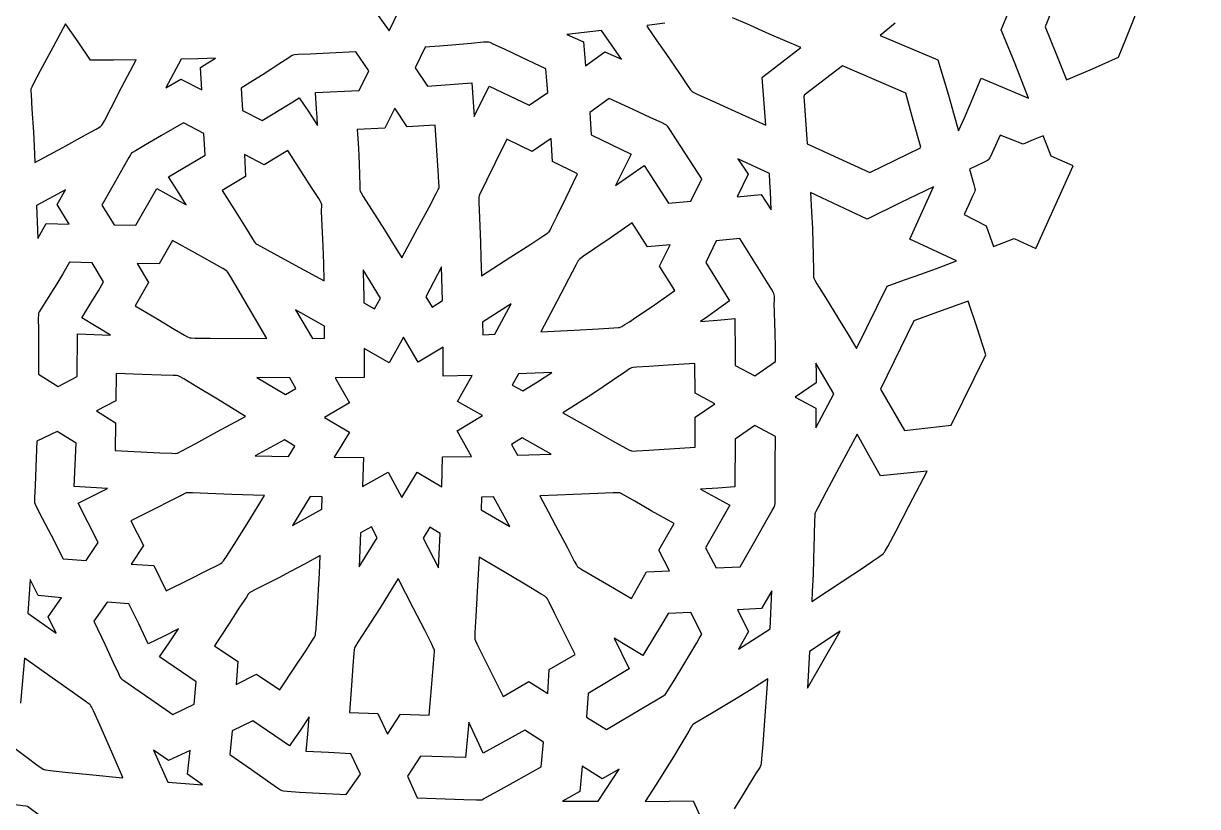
# Model space of a CAD drawing. Extents: x 2600 to 3740, y -1616 to -476.
# Drawn here: x 3520.3 to 3641.2, y -1311 to -1230.4 of the extents above; entities that cross this region are included whole.
import ezdxf

# ---------------------------------------------------------------- set-up
doc = ezdxf.new("R2010")
doc.units = 0
doc.layers.add('LAYER_1', color=18, linetype='CONTINUOUS')
doc.layers.add('LAYER_2', color=174, linetype='CONTINUOUS')

msp = doc.modelspace()

# ---------------------------------------------------------------- linework, layer by layer
at = {"layer": 'LAYER_1'}
for points in [[(3628.398591354477, -1223.438861207783), (3627.699156376309, -1225.266771658689), (3626.984840065988, -1227.088984643291), (3626.25625377003, -1228.905548141584), (3625.514008834945, -1230.716510133564), (3626.616040283275, -1233.45808908222), (3627.708466842758, -1236.203509645283), (3630.385749114901, -1235.038270480171), (3633.059083297836, -1233.864001588643), (3633.826442339436, -1231.991902426011), (3634.579767399624, -1230.11404685088), (3635.318340618879, -1228.2303512313), (3636.04144413768, -1226.340731935322), (3633.20028813182, -1222.40684826833), (3630.80023187223, -1222.926540381756)], [(3554.712800338852, -1229.306628541768), (3556.583802536117, -1229.182818727314), (3557.960419967758, -1231.153018312275), (3559.005982711898, -1229.012027101338), (3560.857545211898, -1228.861575441182), (3557.623841598617, -1227.34923108083), (3556.174718008188, -1228.337364035306)], [(3527.240113571273, -1234.174990968525), (3525.951191038956, -1232.287588546093), (3524.655976608383, -1230.404498414814), (3523.154629929959, -1233.218850358284), (3522.047857647427, -1235.273936228497), (3521.354413033851, -1236.576535094945), (3521.168549000751, -1236.947770360974), (3521.116857122245, -1237.063742682551), (3521.093049362289, -1237.133426027119), (3521.086749812276, -1237.206542009679), (3521.086979518648, -1237.333085675318), (3521.105023373628, -1237.746408746922), (3521.197425564096, -1239.213666689091), (3521.338202702977, -1241.534442911114), (3521.416715243474, -1243.014663832535), (3521.495301559555, -1244.707980470479), (3524.376063731091, -1243.153178533946), (3526.480339883851, -1242.008117309993), (3527.239305155609, -1241.587795119298), (3527.801760265576, -1241.268174891625), (3528.16690899472, -1241.048678888599), (3528.275244648035, -1240.976296928087), (3528.333955124008, -1240.928729371846), (3528.378593628961, -1240.869298416293), (3528.446063748354, -1240.760338391262), (3528.650513105385, -1240.394565660935), (3529.344548216845, -1239.076751176398), (3530.432288857082, -1236.987038368931), (3531.929963424789, -1234.137179689229), (3529.585070347445, -1234.160035469472)], [(3576.275697067367, -1231.50726635915), (3577.983430221664, -1232.286776857197), (3578.199616745102, -1234.758395509541), (3580.192536666977, -1233.295108156025), (3581.900269821273, -1234.074618654072), (3579.842011764633, -1231.121310548604)], [(3561.692414596664, -1232.820285157979), (3560.647126510727, -1234.95389111501), (3561.929017379867, -1236.836688356221), (3566.498109176742, -1236.508517579854), (3566.728577926742, -1239.965854005635), (3568.261140182602, -1236.837619142354), (3572.383942916977, -1238.812472657979), (3574.303864791977, -1237.491290407002), (3574.219843489891, -1236.277216852673), (3574.120454147445, -1235.064303712666), (3571.646570633207, -1233.898500773249), (3569.839573360561, -1233.038728024604), (3568.69462292667, -1232.500329240596), (3568.36890296087, -1232.356440014663), (3568.206879928695, -1232.298648195088), (3568.034674545302, -1232.297924569996), (3567.678989774557, -1232.322002968002), (3566.417224969651, -1232.432635070229), (3564.42167131126, -1232.606682975608), (3563.148750473658, -1232.710031127555)], [(3536.560700729477, -1234.061419801533), (3534.990113571273, -1237.027758912861), (3536.538606002914, -1236.108889894307), (3538.694611862289, -1237.226687745869), (3538.546784713852, -1234.910983400166), (3539.318588154438, -1234.443825933913), (3540.085969284164, -1233.969439821064), (3538.323477000698, -1234.020655677333)], [(3542.743287399398, -1237.029620485127), (3542.878907516586, -1239.336581544697), (3544.908509567367, -1240.388476686299), (3546.816301873341, -1239.225483883981), (3547.765618418066, -1238.636633931199), (3548.70810063182, -1238.037005739033), (3549.665274255518, -1239.462417158952), (3550.613831832992, -1240.893573121846), (3550.56465141088, -1240.045787419218), (3550.506557637712, -1239.198531303926), (3550.377351120102, -1237.504901246846), (3554.900208786117, -1237.271121339619), (3555.886781051742, -1235.257388429463), (3554.536683395492, -1233.291430787861), (3551.828051388883, -1233.438304840593), (3549.84539027907, -1233.531496493601), (3548.591844355398, -1233.591912678994), (3548.239472178785, -1233.616363387618), (3548.070557907211, -1233.640460328877), (3547.924418276081, -1233.719625371529), (3547.634640461594, -1233.905884753451), (3546.614435687922, -1234.582343557638), (3545.879141431423, -1235.063871491171), (3544.990474396941, -1235.635150786507), (3543.946000935818, -1236.291845699282)], [(3600.713624313461, -1237.777270631611), (3600.716370895492, -1237.826419191182), (3600.677583053695, -1237.857058839619), (3601.010896041977, -1242.797656373799), (3607.467133834945, -1245.744616823018), (3610.070894946404, -1244.475403994172), (3612.670655563461, -1243.198016481221), (3612.65634281932, -1243.142398195088), (3612.707673385727, -1243.116015748799), (3611.938836687251, -1240.338880860722), (3611.161256149398, -1237.564181642354), (3604.65048344432, -1234.737887697041)], [(3578.628785446273, -1239.538989381611), (3578.760865524398, -1241.867068605244), (3582.883668258773, -1243.841922120869), (3581.294892624008, -1247.084933595479), (3584.228547409164, -1245.024554567158), (3586.733369186508, -1248.909930543721), (3589.047425582992, -1248.685946779072), (3590.168641403305, -1246.397311525166), (3587.566158919856, -1242.370853431578), (3586.859508518352, -1241.302651458715), (3586.652319137344, -1241.007748548392), (3586.54159672557, -1240.873431520283), (3586.393667203214, -1240.785784901387), (3586.074564807504, -1240.627876744813), (3584.927320139884, -1240.094334763616), (3583.108820210419, -1239.258923466661), (3580.62802250682, -1238.107760743916), (3579.632951889424, -1238.829726526808)], [(3559.844849899398, -1241.024432496846), (3558.555573776352, -1239.097720460713), (3557.546693161117, -1241.15701611501), (3554.684754684555, -1241.309329347432), (3554.773535629297, -1242.725566396464), (3554.838209337425, -1243.964691001039), (3554.91426949828, -1245.909603607622), (3554.951004076003, -1247.140068628788), (3554.966520805216, -1247.486133751591), (3554.986481979477, -1247.652087526143), (3555.018475996726, -1247.723639630089), (3555.083889990295, -1247.841870950524), (3555.313408262356, -1248.219171224866), (3556.156218437939, -1249.542722195459), (3557.489798201673, -1251.635540181979), (3558.332778458925, -1252.974424226231), (3559.289033249008, -1254.510424928486), (3560.897392290714, -1251.49386890061), (3562.082395081675, -1249.290976413882), (3562.825322058841, -1247.894791521859), (3563.025157253799, -1247.497040690598), (3563.081144051767, -1247.372870275333), (3563.107453659164, -1247.298358278096), (3563.115695293877, -1247.128333421615), (3563.105220482446, -1246.77595893882), (3563.033158925051, -1245.525092986722), (3562.719849899398, -1240.845416383564)], [(3528.401978805648, -1249.114627198994), (3529.647950485336, -1251.123050050557), (3531.905457809555, -1251.160830812275), (3534.056001022445, -1247.390597657979), (3537.080628707992, -1249.063083009541), (3536.173581810147, -1247.618041410402), (3535.257966354477, -1246.178424196064), (3539.03329594432, -1243.932650880635), (3538.908997848617, -1241.724948243916), (3536.789826706039, -1240.601092653096), (3534.538340833292, -1241.92597279274), (3532.8849353394, -1242.885412919085), (3531.841232608906, -1243.494814799643), (3531.551651775103, -1243.673064450099), (3531.418855026352, -1243.769580201924), (3531.32758464629, -1243.903177600831), (3531.1585980898, -1244.192246438579), (3530.579572144662, -1245.23130325333), (3529.665968585193, -1246.875760291645)], [(3572.699708297836, -1243.568881349385), (3570.104646041977, -1242.296161012471), (3568.893250700465, -1244.751686162307), (3568.000593195053, -1246.545209458168), (3567.441029007634, -1247.681669163505), (3567.290642996264, -1248.005043377055), (3567.228913620102, -1248.166003541768), (3567.220961349436, -1248.245139758664), (3567.21794020053, -1248.38216842098), (3567.225158265494, -1248.829813812058), (3567.281904828975, -1250.418831971279), (3567.374625270441, -1252.931629702365), (3567.426810682887, -1254.533999558275), (3567.478791549789, -1256.366778688252), (3570.40940239641, -1254.486789860238), (3572.554846734219, -1253.11265752904), (3573.904611197097, -1252.23359343736), (3574.277828048526, -1251.976340650933), (3574.388445179529, -1251.892694089753), (3574.44818241893, -1251.8388093279), (3574.53991805315, -1251.689361341341), (3574.706587827594, -1251.366887056151), (3575.271580297008, -1250.207421344572), (3576.156860826895, -1248.369535702538), (3577.376130416977, -1245.862353639424), (3574.781068161117, -1244.589648561299), (3574.645905807602, -1242.230944948018)], [(3623.24911625682, -1242.811496095479), (3620.870637252914, -1241.875476198018), (3620.052194492832, -1243.715995596431), (3619.832085024963, -1244.206922317718), (3619.766120082182, -1244.342898600475), (3619.728333786117, -1244.40506299001), (3619.573149634291, -1244.495060226164), (3619.187291227706, -1244.688249948769), (3617.739716842758, -1245.405658082783), (3618.163138436098, -1246.956146734577), (3618.274534153834, -1247.370733734863), (3618.302222346209, -1247.488097158341), (3618.310120895492, -1247.545596437275), (3618.288527637525, -1247.61505276556), (3618.230165256208, -1247.754452584276), (3618.007417270008, -1248.244191152551), (3617.650445229851, -1249.017029061186), (3617.167817428695, -1250.075183229268), (3619.453828170883, -1251.215945558369), (3620.216981247055, -1253.350665407002), (3622.31781132518, -1252.523211793721), (3624.56845219432, -1253.550525026143), (3628.406922653305, -1245.050479249775), (3626.137269332992, -1244.065234498799), (3625.739226247292, -1243.002794214157), (3625.331422165023, -1241.944033937275), (3624.292249031891, -1242.382549692448)], [(3545.119996383773, -1244.958514528096), (3543.074128463852, -1243.873843507588), (3543.190156295883, -1246.129168824971), (3540.788117721664, -1247.5770905779), (3542.214002976435, -1249.841745629341), (3543.242656635738, -1251.507918476669), (3543.892513433219, -1252.561853491556), (3544.081153863041, -1252.854933177982), (3544.182008102523, -1252.989795045674), (3544.244435741497, -1253.037268779247), (3544.358431915287, -1253.109918474227), (3544.740407736004, -1253.331727909303), (3546.11523835078, -1254.08826208622), (3548.294945845822, -1255.275112150823), (3551.267976120102, -1256.90799267751), (3551.232275349386, -1255.118009998474), (3551.173009176197, -1253.328538527215), (3551.023988082992, -1249.750521974385), (3551.025404329421, -1249.526049842103), (3551.033922219552, -1249.30032802437), (3551.02808888613, -1249.077111781498), (3551.013086489569, -1248.967616769483), (3550.986451461898, -1248.860156373799), (3550.910184735939, -1248.710043430136), (3550.730011363331, -1248.41176793278), (3550.062870277482, -1247.368832703605), (3547.535889938461, -1243.484149293721)], [(3594.949555709945, -1245.916003541768), (3593.807496383773, -1248.254702882588), (3596.280762985336, -1247.986407594502), (3597.304047897445, -1249.592929200947), (3597.226873622887, -1247.707260433359), (3597.180213634292, -1246.764813574319), (3597.12445195018, -1245.822894410908), (3593.890748336898, -1244.310550050557)], [(3521.670747116195, -1249.1278718279), (3521.789826706039, -1252.521411256611), (3522.655762985336, -1251.003253297627), (3525.037873581039, -1251.071872072041), (3523.777131393539, -1249.037295656025), (3524.643037155258, -1247.519137697041)], [(3607.190644577133, -1250.530658082783), (3601.368409469711, -1247.807711915791), (3601.476184772945, -1249.772796936538), (3601.55011717439, -1251.492062822143), (3601.59750546984, -1252.964853058896), (3601.625648455089, -1254.190511133088), (3601.653393678157, -1255.897804738949), (3601.667593507565, -1256.378127243199), (3601.677968449896, -1256.524670195906), (3601.691743209945, -1256.608691530049), (3601.724229227074, -1256.684191828969), (3601.790996080582, -1256.809165036619), (3602.025739222104, -1257.208331636517), (3602.888631720773, -1258.60915578359), (3604.254291511879, -1260.823987305845), (3605.117493768948, -1262.240663124721), (3606.096589401352, -1263.865649537861), (3609.242432907211, -1257.444339113057), (3611.035841663103, -1256.80613926738), (3612.827431909418, -1256.162734012909), (3614.614814585782, -1255.507955405192), (3616.39560063182, -1254.835635499775), (3611.582856491195, -1252.584811525166), (3614.015443161117, -1247.197970704854), (3610.606641866783, -1248.871682923583)], [(3573.582490280258, -1262.163287477314), (3577.015138180593, -1261.983016282482), (3579.52679023773, -1261.849475968566), (3581.114021808318, -1261.751358559903), (3581.559909710109, -1261.712049702646), (3581.695734404947, -1261.694214330868), (3581.773408249008, -1261.67735608083), (3581.932026670057, -1261.595497677134), (3582.247252521959, -1261.403598586615), (3582.718249943722, -1261.100975139067), (3583.344183074357, -1260.686943664282), (3585.057513018279, -1259.521921952176), (3587.380555465805, -1257.903064088643), (3585.823853805648, -1255.391192750752), (3586.906281784164, -1253.181735353291), (3584.571290329086, -1253.389499025166), (3583.001527145492, -1250.904330568135), (3580.716425946693, -1252.491679721309), (3579.035664272806, -1253.640129655413), (3577.972683583602, -1254.366229057108), (3577.677061564435, -1254.576068772885), (3577.540925338852, -1254.686526613057), (3577.492763028695, -1254.752867021059), (3577.419216975042, -1254.873498308065), (3577.194960859558, -1255.276922153769), (3576.430703152049, -1256.727435374745), (3575.231947773293, -1259.026684430941)], [(3534.306306198227, -1255.139865236104), (3532.019013717758, -1255.102435426533), (3533.205140426742, -1257.070376710713), (3531.832063034164, -1259.477557496846), (3534.14707450069, -1260.85170401097), (3535.837286574968, -1261.863357987295), (3536.908798011656, -1262.498247124889), (3537.214446851735, -1262.669944785121), (3537.367707565414, -1262.742099122822), (3537.444428958819, -1262.754754998232), (3537.578000866254, -1262.765623981107), (3538.015524142622, -1262.782671680223), (3539.570883977214, -1262.802698888731), (3545.393220260727, -1262.824023561299), (3542.437680856429, -1257.777428456322), (3541.635757807559, -1256.436486475609), (3541.400301746255, -1256.064997484534), (3541.323518056361, -1255.954422627109), (3541.27386601268, -1255.894122438252), (3541.134708654247, -1255.797532874377), (3540.833194400132, -1255.618718431868), (3539.74771941965, -1255.00824170555), (3538.026689500819, -1254.050345848513), (3535.679353073227, -1252.732684449971)], [(3591.648408249008, -1252.790057496846), (3590.570466354477, -1254.990329103291), (3593.029054000961, -1258.970095948994), (3591.542961578815, -1260.032765137382), (3590.795757451536, -1260.558176410667), (3590.042939499008, -1261.075442628682), (3591.799922092358, -1260.928360438851), (3593.555909469711, -1260.76980908376), (3593.583862029252, -1261.983989038165), (3593.597503586718, -1263.198475985836), (3593.60556156932, -1265.627703981221), (3595.635133102523, -1266.679614381611), (3597.766236618148, -1265.217532472432), (3597.752616971086, -1263.715679748654), (3597.719965085597, -1262.214031612314), (3597.630219772445, -1259.211200074971), (3597.634718232472, -1258.959714770339), (3597.647153918929, -1258.70693700835), (3597.648861534488, -1258.581276504077), (3597.643569431559, -1258.456748543342), (3597.628282935107, -1258.333838345439), (3597.600007370102, -1258.213031129658), (3597.522605549646, -1258.055128227159), (3597.339058494123, -1257.74088242251), (3596.658743043321, -1256.641416690865), (3594.081727340805, -1252.544970826924)], [(3525.055512741195, -1254.981585817158), (3524.368128512307, -1256.16847172598), (3523.75369538503, -1257.1984741317), (3523.217123269167, -1258.074206495376), (3522.763322074517, -1258.798282278065), (3522.123672088066, -1259.801917944709), (3521.947643115867, -1260.086704750778), (3521.897725720562, -1260.175983786212), (3521.874024704086, -1260.230288820088), (3521.85808661885, -1260.394468502424), (3521.851094841326, -1260.736047023959), (3521.854386873025, -1261.950297890342), (3521.864774126407, -1263.870836030681), (3521.863129928695, -1266.495456056416), (3523.89608891307, -1267.76883252126), (3525.853272750961, -1266.762164430439), (3525.87689335643, -1262.34891064626), (3529.299012497055, -1262.49246533376), (3526.33847172557, -1260.70941479665), (3527.473452243473, -1258.859603600285), (3528.03292769711, -1257.929916871419), (3528.579133346664, -1256.99246533376), (3527.407716110336, -1255.050555543721)], [(3555.367982223617, -1259.175097780049), (3556.460847213852, -1259.77940686208), (3557.07968266307, -1258.683398561299), (3555.288758590805, -1255.751345948994), (3555.339557432161, -1257.462999776963), (3555.357621785163, -1258.318998000183)], [(3561.75091679393, -1258.531070070088), (3562.403657272445, -1259.6093171404), (3563.468934372055, -1258.931857423604), (3563.374726608383, -1255.464053468525)], [(3567.589387252914, -1261.160830812275), (3567.615845993148, -1262.445514039814), (3568.868348434555, -1262.390887574971), (3570.521638229477, -1259.26817639333)], [(3612.01458866893, -1261.0067780779), (3608.570039108383, -1268.037783937275), (3609.807814540873, -1270.165642571137), (3611.029145553695, -1272.302981691182), (3613.43660756946, -1272.048999003866), (3615.842042282211, -1271.776507692158), (3619.402894332992, -1264.508029298604), (3618.506415402396, -1261.745153787359), (3617.600556686508, -1258.985339479268), (3614.809316476333, -1260.000877738798)], [(3550.066315963852, -1262.819461183369), (3551.315430954086, -1262.812136964619), (3551.308289840805, -1261.56456311208), (3548.33798344432, -1259.886050538838)], [(3560.952393844711, -1265.273166017354), (3559.460481002914, -1262.7089265154), (3557.966859176742, -1265.327304200947), (3555.38681156932, -1263.869326906025), (3555.38763554393, -1266.858279542744), (3552.420045211898, -1266.88096936208), (3553.897767379867, -1269.470111207783), (3551.332185104477, -1270.977389650166), (3553.885102584945, -1272.482928590596), (3553.110638141111, -1273.775806883678), (3552.325074508773, -1275.062014894307), (3555.318909957992, -1275.088198976338), (3555.216462448227, -1278.091327028096), (3557.866700485336, -1276.60232861501), (3559.271272018539, -1279.22195752126), (3560.071129743885, -1277.912397179212), (3560.859681442367, -1276.596041993916), (3563.412598922836, -1278.101580934346), (3563.45745976268, -1275.032595948994), (3566.443574264633, -1274.977435426533), (3564.984406784164, -1272.355777101338), (3567.59564335643, -1270.768512086689), (3565.015595749008, -1269.310519532979), (3566.536317184555, -1266.644595460713), (3563.537415817367, -1266.722461061299), (3563.550050094711, -1263.709643678486)], [(3575.843415573227, -1270.497027711689), (3578.806914468698, -1272.147536977934), (3580.970736332393, -1273.363768275132), (3582.3423898209, -1274.126178698569), (3582.73349987964, -1274.331093924902), (3582.85578636729, -1274.38841028912), (3582.929383590805, -1274.415225343525), (3583.101686926567, -1274.424200784882), (3583.458878442584, -1274.414750347361), (3584.726906007652, -1274.344925951798), (3589.470399215805, -1274.032061891377), (3589.472626999008, -1270.938815431416), (3591.514893844711, -1269.555880861104), (3589.469025924789, -1268.471209840596), (3589.457551315414, -1265.404162721455), (3586.719323911669, -1265.594062383107), (3584.71481988369, -1265.719083765031), (3583.447503409953, -1265.799910616377), (3583.091373061698, -1265.830214764694), (3582.92083866893, -1265.857226686299), (3582.847316114888, -1265.893117846289), (3582.726669199021, -1265.966413547761), (3582.34224414744, -1266.222197128632), (3580.98856222429, -1267.149382876474), (3580.012272815234, -1267.808699257383), (3578.831662749534, -1268.590440785576), (3577.443215758446, -1269.488564568022)], [(3601.93451054393, -1267.389468507588), (3599.76654179393, -1268.889407472432), (3601.922578170883, -1270.007190065205), (3601.909577682602, -1272.037616090596), (3603.767793014633, -1268.527652101338), (3602.849442024973, -1266.942297309967), (3601.920441940414, -1265.363177614033), (3601.93256525118, -1266.376287944117)], [(3529.865571334945, -1266.446444825947), (3529.834199264633, -1269.263995485127), (3527.840302780258, -1270.301883058369), (3529.80267460643, -1271.531375245869), (3529.755585983383, -1274.37430127126), (3534.363263461251, -1274.608047438395), (3535.594658684652, -1274.660967331615), (3535.94150234094, -1274.666863037128), (3536.10882695018, -1274.657306032002), (3536.182174521528, -1274.631404705589), (3536.304377357596, -1274.576232525848), (3536.695639183555, -1274.378972808629), (3538.067619968475, -1273.643072358956), (3540.229415059677, -1272.463959918902), (3543.185670211898, -1270.855990724385), (3540.285192484654, -1269.097942288859), (3538.167590769441, -1267.803927563441), (3536.825081021551, -1266.991636709754), (3536.44205312138, -1266.771665910318), (3536.322170224793, -1266.709191598165), (3536.249879196273, -1266.678759889424), (3536.082723362154, -1266.658305185742), (3535.734660680183, -1266.640448381134), (3534.497124097795, -1266.602427139988), (3532.539888099313, -1266.544493507691)], [(3544.35751469432, -1266.864215211689), (3547.296601608383, -1268.597476320088), (3548.370881393539, -1267.974246339619), (3547.746949508773, -1266.88553174001)], [(3571.289735153305, -1266.488101320088), (3570.648164108383, -1267.624316530049), (3571.74115116893, -1268.228671388447), (3573.236492903883, -1267.286803227724), (3574.719270065414, -1266.3251374529)], [(3521.70794804393, -1273.41156323415), (3521.601253523696, -1276.060433533597), (3521.511908607638, -1277.99813810733), (3521.458396214902, -1279.223453529386), (3521.450853127013, -1279.568582987921), (3521.459199264633, -1279.735156373799), (3521.523622828335, -1279.894003475099), (3521.680192160924, -1280.212406794776), (3522.259984279573, -1281.331765923861), (3523.179007914188, -1283.101001430259), (3524.417695358383, -1285.527880983174), (3526.785218551742, -1285.707446412861), (3528.016419723617, -1283.833224611104), (3525.938142135727, -1279.786609010518), (3528.98642094432, -1278.293673829854), (3525.553773239242, -1278.067935304463), (3525.734559372055, -1273.629809694111), (3523.808717086898, -1272.39805920583)], [(3593.601380661117, -1273.188464479268), (3593.574097946273, -1278.124972657979), (3591.802781364498, -1278.239324095637), (3590.030732467758, -1278.341937379658), (3593.055390670883, -1280.014422731221), (3590.556367233383, -1284.395144777119), (3591.651337936508, -1286.470935182393), (3594.117249801742, -1286.340747194111), (3595.628136189085, -1283.700135903303), (3596.734482763631, -1281.768419497203), (3597.424684170709, -1280.541793178571), (3597.610103763112, -1280.191699802918), (3597.687135055648, -1280.016452150166), (3597.705280964475, -1279.830265989128), (3597.717151514922, -1279.443626399703), (3597.728479210904, -1278.069998173483), (3597.733943484043, -1275.897589947079), (3597.746369674789, -1272.928424196064), (3595.627198532211, -1271.804553346455)], [(3601.498414352523, -1289.915286378682), (3604.628458580285, -1287.854268936515), (3606.913489410602, -1286.338364980769), (3607.737351532598, -1285.783774379925), (3608.347832382289, -1285.364194734233), (3608.744222652027, -1285.079203571541), (3608.861912160774, -1284.987046648772), (3608.925813034164, -1284.928378419697), (3608.979412675841, -1284.853224059136), (3609.061715281157, -1284.717124411927), (3609.31350855088, -1284.262835008592), (3610.173401503864, -1282.63111602341), (3611.522758583814, -1280.045153480512), (3613.37884648143, -1276.51687939626), (3608.549653366195, -1276.986544923604), (3607.352349860826, -1274.842169853905), (3606.148469284164, -1272.701480226338), (3604.324710083238, -1276.124672947024), (3602.981996356639, -1278.624756453952), (3602.139412099174, -1280.20910409927), (3601.911632269744, -1280.660181146372), (3601.84716408582, -1280.800848706229), (3601.816041305648, -1280.885089235127), (3601.7946610381, -1281.095985392452), (3601.77764094472, -1281.533961407641), (3601.740745070086, -1283.089688516249), (3601.673481260988, -1285.549341570234), (3601.618501249526, -1287.117225017143), (3601.543977096664, -1288.909991578877)], [(3544.191712692367, -1274.915179567158), (3547.610841110336, -1274.990481691182), (3548.268464401352, -1273.917224244893), (3547.198762252914, -1273.272967653096)], [(3570.566956832992, -1273.753878907979), (3571.18109257518, -1274.860019044697), (3574.64447148143, -1274.751788453877), (3571.674165084945, -1273.073260621846)], [(3531.37362797557, -1281.606112794697), (3532.684937790023, -1284.1688874529), (3531.42587406932, -1286.085498170674), (3533.72909672557, -1286.23204358083), (3535.024049118148, -1288.819659547627), (3537.440604492697, -1287.612209255455), (3539.210320971742, -1286.731714049082), (3540.325698521061, -1286.167923372986), (3540.635666436378, -1286.001588935193), (3540.77923710643, -1285.91058667165), (3540.831986627038, -1285.851676997586), (3540.914220348182, -1285.742999847827), (3541.16701580741, -1285.376490327652), (3541.537374314787, -1284.811352523978), (3542.025046700987, -1284.047880849655), (3543.35133643254, -1281.927113540467), (3545.143891647445, -1279.0165437029), (3541.769638211211, -1278.905422161153), (3539.301440469027, -1278.804129678854), (3537.740750664684, -1278.740379657797), (3537.30117506539, -1278.731243508295), (3537.166659011043, -1278.733875725461), (3537.089021041977, -1278.741885499775), (3536.932444959108, -1278.804304330403), (3536.618215884761, -1278.955664262709), (3535.513334430058, -1279.516244989706), (3533.767448014714, -1280.405702795468)], [(3573.47274906932, -1279.035724000752), (3574.351019208632, -1280.664940251761), (3575.111715673506, -1282.093574610248), (3576.292712472677, -1284.340889344975), (3577.040389252298, -1285.761251595579), (3577.259435692736, -1286.156195348912), (3577.331608960754, -1286.273960099261), (3577.379395797836, -1286.338244752705), (3577.515903728302, -1286.438227052803), (3577.813689443881, -1286.622986094096), (3578.88793730926, -1287.253329719677), (3580.59182555174, -1288.242266268266), (3582.915040329086, -1289.602786378682), (3584.481934860336, -1286.856051759541), (3586.846955612289, -1286.757312135518), (3585.738557174789, -1284.653216676533), (3587.305451706039, -1281.906482057393), (3584.965823391182, -1280.574866063585), (3583.257610152107, -1279.593744793921), (3582.174697084529, -1278.978632658922), (3581.865817207463, -1278.813178270211), (3581.710969284164, -1278.745044069111), (3581.631762276781, -1278.736013464907), (3581.494331471947, -1278.732766058294), (3581.044912381336, -1278.741772165615), (3579.448641656213, -1278.808847356838), (3576.923979691354, -1278.916690887108), (3575.314071551074, -1278.976657418237)], [(3549.835450485336, -1279.125033693135), (3548.022340133773, -1282.084079103291), (3551.045655563461, -1280.415042238057), (3551.089875534164, -1279.147631959736)], [(3567.47372563182, -1279.176394777119), (3567.44818241893, -1280.481509523213), (3570.387269332992, -1282.214770631611), (3568.732880905258, -1279.15179760915)], [(3555.036042526352, -1282.868823365986), (3554.890443161117, -1286.371508912861), (3556.736481979477, -1283.358752565205), (3556.15179570018, -1282.243167238057)], [(3561.473328903305, -1283.393390016377), (3563.062745407211, -1286.454715089619), (3563.224915817367, -1282.925067262471), (3562.155091598617, -1282.280749635518)], [(3539.990083053695, -1294.501147584736), (3542.389924362289, -1296.112262086689), (3542.22226078807, -1298.478579835713), (3544.314698532211, -1297.404437379658), (3546.714539840805, -1299.015551881611), (3548.251779116175, -1296.689794905571), (3549.38270433005, -1294.992123621004), (3550.093045224106, -1293.915579613714), (3550.286037095477, -1293.60805583461), (3550.368531540023, -1293.453204469502), (3550.38636868424, -1293.374912190823), (3550.406646782348, -1293.238045891726), (3550.453951015074, -1292.788745699686), (3550.509294587885, -1292.105612828203), (3550.571527850458, -1291.188956212095), (3550.639501152474, -1290.039084786184), (3550.712064843612, -1288.656307485288), (3550.788069273553, -1287.040933244228), (3550.866364791977, -1285.193270997822), (3549.25073839894, -1286.076447458737), (3547.830241413374, -1286.834240229704), (3546.607978864412, -1287.471829466282), (3545.587055781192, -1287.994395324029), (3544.161648128524, -1288.71517752527), (3543.763373617348, -1288.923754179882), (3543.644202140798, -1288.992355213743), (3543.578858688461, -1289.0380280779), (3543.471349673684, -1289.172673447855), (3543.269364226908, -1289.466519875373), (3542.576009507321, -1290.526696398485), (3541.486885469612, -1292.208318638015)], [(3569.703950241195, -1299.722094850361), (3572.341645553695, -1298.183520631611), (3574.304017379867, -1299.413012819111), (3574.460938766586, -1296.940738038838), (3577.11419804393, -1295.376986818135), (3575.898029262665, -1292.916142257478), (3575.009325402272, -1291.114747072146), (3574.438507386634, -1289.980375690472), (3574.269312109311, -1289.665690934861), (3574.175996139633, -1289.520602540791), (3574.116075085064, -1289.470186633035), (3574.005373458031, -1289.392879604281), (3573.632461447668, -1289.156566170984), (3572.286433129409, -1288.349959711684), (3570.151238562357, -1287.084366958197), (3567.240205124008, -1285.34337170583), (3567.051779368834, -1288.892095878836), (3566.898305058593, -1291.487830117796), (3566.804910419731, -1293.129297034318), (3566.788595547832, -1293.591781062792), (3566.789407923649, -1293.733390862405), (3566.796723678695, -1293.81521924001), (3566.859520685521, -1293.976966044644), (3567.013077892577, -1294.301616999805), (3567.582727543197, -1295.443316001601), (3568.486181902191, -1297.24768552519)], [(3521.834870651352, -1289.321658448994), (3521.022462204086, -1287.6503327654), (3520.756684616195, -1291.132312135518), (3523.68304570018, -1293.176440553486), (3522.87982304393, -1291.492221193135), (3524.249909713852, -1289.542849855244)], [(3553.876221969711, -1301.354647950947), (3556.800050094711, -1301.462710695088), (3557.798249557602, -1303.595843629658), (3559.149110153305, -1301.539477662861), (3562.089265182602, -1301.622683839619), (3562.331516400993, -1298.819734600099), (3562.511182277094, -1296.768890666352), (3562.615395282218, -1295.471508108057), (3562.635185855449, -1295.105788616478), (3562.63128788768, -1294.928942994893), (3562.606946770465, -1294.852915785041), (3562.554031534974, -1294.725897304972), (3562.363230479314, -1294.318708112487), (3561.647008420296, -1292.89047184624), (3560.494650032958, -1290.641379448998), (3558.918183639633, -1287.568576173604), (3557.923857951344, -1289.176233505318), (3557.043121861511, -1290.574873197883), (3555.640224617109, -1292.754973838159), (3554.745104186215, -1294.128626439614), (3554.499089113267, -1294.519206083654), (3554.428415408969, -1294.641514229128), (3554.393372848617, -1294.715579347432), (3554.364473531736, -1294.888754544098), (3554.329919137663, -1295.250405107741), (3554.234729819192, -1296.537443532727), (3554.089574295707, -1298.573317015945)], [(3596.325074508773, -1290.655017213643), (3593.828095749008, -1290.78787549001), (3594.973756149398, -1293.023806886494), (3593.930329635727, -1294.852877931416), (3597.195100143539, -1292.731814698994), (3597.368501022445, -1288.825946168721)], [(3533.176820114242, -1294.272677736104), (3532.188218818122, -1292.211752078413), (3531.185120895492, -1290.157840089619), (3528.923310592758, -1289.995517091572), (3527.55804570018, -1291.939990358174), (3528.721379809424, -1294.403788431615), (3529.55959638621, -1296.212666875501), (3530.090961570176, -1297.355765227228), (3530.247283058489, -1297.674252973967), (3530.333741500961, -1297.822223024189), (3530.464853968825, -1297.933581208854), (3530.752334909649, -1298.143672396125), (3531.790993958681, -1298.86596589487), (3533.438902145063, -1300.000927753198), (3535.685242965805, -1301.560382203877), (3537.888062790023, -1300.511905031025), (3538.107179000961, -1298.212588624775), (3534.335358932602, -1295.629474000752), (3535.323475223342, -1294.195377348917), (3536.28900273143, -1292.745929078877), (3534.737875523319, -1293.51949977663), (3533.958992523243, -1293.899527233951)], [(3586.690980270492, -1291.171069459736), (3586.056271478201, -1292.2603179761), (3585.406169990831, -1293.34055870989), (3584.087373092758, -1295.489947633564), (3581.126832321273, -1293.706897096455), (3582.695618942367, -1296.875155763447), (3578.473267868148, -1299.391314821064), (3578.30722172557, -1301.849795656025), (3580.340180709945, -1303.123187379658), (3582.881833385026, -1301.613136291699), (3584.74330225098, -1300.511430472412), (3585.916325275616, -1299.808037036192), (3586.24208771238, -1299.60257218498), (3586.392640426742, -1299.492923097432), (3586.492424934907, -1299.362099099449), (3586.680952315545, -1299.079220795201), (3587.321905784892, -1298.056939766146), (3588.310841016082, -1296.425357006738), (3589.643098190414, -1294.183749513447), (3589.90177829675, -1293.734095778092), (3590.157197311508, -1293.282550172627), (3589.024934127914, -1291.074969606221)], [(3601.252168014633, -1295.0741608904), (3601.05902226268, -1298.855349855244), (3604.39999516307, -1292.998874025166)], [(3547.713013961898, -1304.79112561208), (3543.941193893539, -1302.207995729268), (3541.823640182602, -1303.233386354268), (3541.574250534164, -1305.674029664814), (3543.811395999619, -1307.246787833006), (3545.443978593858, -1308.403922553854), (3546.47957252446, -1309.130650625104), (3546.775865680767, -1309.327992416425), (3546.925751999008, -1309.412188844502), (3547.098307590708, -1309.440819501983), (3547.459061830564, -1309.472714327769), (3548.74362636934, -1309.552002742646), (3550.776365844532, -1309.661466605912), (3553.554200485336, -1309.812518434346), (3555.018616989242, -1307.726733522236), (3554.044892624008, -1305.60362561208), (3551.731066279026, -1305.4953772678), (3549.418092086898, -1305.370257692158), (3549.590008355, -1303.587090215951), (3549.738343551742, -1301.801730470479), (3548.73738970917, -1303.304386769025), (3548.228507454932, -1304.050052611259)], [(3567.661164596664, -1305.538348512471), (3566.176331832992, -1302.347491578877), (3565.851106002914, -1305.989886598408), (3561.19671757518, -1305.86485608083), (3559.851472213852, -1307.912646608174), (3560.867219284164, -1310.15001233083), (3565.681324421322, -1310.319005422412), (3566.96772790641, -1310.354504707043), (3567.329932414165, -1310.355181640227), (3567.50448735057, -1310.342639283955), (3567.673765283344, -1310.269842128571), (3568.012148619793, -1310.093882499467), (3569.198655299796, -1309.439251419526), (3571.068854982725, -1308.392297242991), (3573.627595260727, -1306.966571168721), (3573.868317916977, -1304.415698365986), (3571.94247563182, -1303.183947877705)], [(3535.246461227523, -1306.319567994893), (3533.717469528305, -1305.230334596455), (3535.182008102523, -1308.522937135518), (3538.753236129867, -1308.817767457783), (3537.224274948227, -1307.728534059346), (3537.476685836898, -1305.257953004658)], [(3579.895081832992, -1308.197772340596), (3577.848969772445, -1306.889453248799), (3577.592988327133, -1309.490649537861), (3575.81796391307, -1310.483264283955), (3579.498322799789, -1310.511126832783), (3581.675019577133, -1307.189349489033)], [(3514.27484257518, -1310.222552614033), (3512.847413375961, -1312.121875123799), (3513.700745895492, -1314.222827272236), (3515.96409989188, -1314.542135036098), (3518.229646041977, -1314.845477418721), (3517.995739743935, -1316.562882630569), (3517.739381149398, -1318.277148561299), (3518.819508399041, -1316.910961389437), (3519.351872307467, -1316.221845081346), (3519.878053024398, -1315.528033571064), (3523.500306442367, -1318.31700451833), (3525.619386032211, -1317.398150758564), (3525.935853317367, -1314.979144410908), (3523.758571748914, -1313.324631714312), (3522.169920393148, -1312.108104575307), (3521.16200466453, -1311.34349292295), (3520.873355602422, -1311.135008507095), (3520.726929977523, -1311.044726686299), (3520.559484576438, -1311.00822358828), (3520.208278179869, -1310.957966823519), (3518.956924091701, -1310.805831820961), (3516.977551095858, -1310.567600733005)]]:
    msp.add_lwpolyline(points, close=True, dxfattribs=at)
for points in [[(3610.064888930398, -1230.364916996861), (3608.544007614242, -1231.621890382588), (3614.463044479477, -1234.126498536885), (3615.016376889164, -1235.953077210255), (3615.561653907877, -1237.782120212734), (3616.094384635242, -1239.614796163909), (3616.610078170883, -1241.452273683369), (3617.208353798016, -1240.101357944133), (3617.79055486889, -1238.743353027218), (3618.928284957992, -1236.015933351338), (3623.821046188461, -1238.086276368916), (3622.415027443407, -1234.555918599768), (3620.992341354477, -1231.032244996846), (3621.680762875064, -1229.382458042982)], [(3586.362901747885, -1230.353750178539), (3584.538972213852, -1230.577685670674), (3584.583955124008, -1230.64383252126), (3584.504304245102, -1230.654483156025), (3585.549202296817, -1232.155663537682), (3586.456166601672, -1233.473069558127), (3587.867445986724, -1235.547195682173), (3588.760446432118, -1236.858135861748), (3589.019562062398, -1237.221559451605), (3589.103493481177, -1237.329235561669), (3589.157471969711, -1237.387164430439), (3589.224965904109, -1237.43150724976), (3589.347552774504, -1237.497509007229), (3589.757296770716, -1237.695608935375), (3591.230105916828, -1238.364031635832), (3593.56456256692, -1239.410346112011), (3596.749329879867, -1240.852465944111), (3596.398103073227, -1235.951236085713), (3596.436707809555, -1235.920993165791), (3596.433778122055, -1235.872256593525), (3600.352937057602, -1232.872332887471), (3597.149878552839, -1231.470498491298), (3594.810017842612, -1230.435774227179), (3593.32763816322, -1229.788472969964)], [(3518.50588552327, -1304.346028880941), (3520.551212024437, -1305.882378810502), (3521.848780436718, -1306.847902250716), (3522.22024545005, -1307.111035660959), (3522.337188924355, -1307.186720822753), (3522.408479049789, -1307.224780397236), (3522.484740347906, -1307.245336249348), (3522.618676587662, -1307.269688979696), (3523.059325831704, -1307.330476490217), (3524.629994955208, -1307.505219616394), (3527.116517454127, -1307.76007241766), (3530.514924362289, -1308.106097535908), (3530.484528854477, -1308.032916383564), (3530.563508346664, -1308.03917248708), (3529.184294553909, -1304.914024763011), (3528.173547393456, -1302.627965322964), (3527.521988168102, -1301.188180241343), (3527.328004438213, -1300.787886233192), (3527.263454115212, -1300.668031850726), (3527.220338180648, -1300.601855592549), (3527.162111125386, -1300.545816686824), (3527.053991219081, -1300.457987617612), (3526.688942259799, -1300.186025376464), (3525.36969359974, -1299.250349197408), (3523.276502703769, -1297.779889259135), (3520.42328007518, -1295.7597077654), (3520.028291061508, -1300.386355714619)], [(3593.524188987488, -1311.291493045389), (3594.622613872327, -1309.48388016887), (3595.722047165023, -1307.677020387471), (3595.870704408173, -1307.456465188903), (3596.026382000993, -1307.239150219129), (3596.100270550698, -1307.128669308964), (3596.168014734422, -1307.015352242706), (3596.226981401033, -1306.897983615924), (3596.274537399398, -1306.775348024189), (3596.310870595411, -1306.569324298516), (3596.358596221429, -1306.139654590042), (3596.488754179298, -1304.610507393817), (3596.666070104638, -1302.190166773765), (3596.891602829086, -1298.880893068135), (3596.948731735336, -1297.890612916768), (3595.235613435042, -1298.974564614483), (3593.729066823149, -1299.908517252569), (3591.349415761815, -1301.346330011545), (3589.837232745835, -1302.243860517077), (3589.415021190634, -1302.502460338359), (3589.288886802494, -1302.586395963502), (3589.219971969711, -1302.640918092549), (3589.16461828911, -1302.711409555578), (3589.079978938657, -1302.840803559391), (3588.819481544776, -1303.274002078304), (3587.910080201131, -1304.821961383855), (3587.24772951767, -1305.92753372625), (3586.437981003983, -1307.24804223223), (3585.474111293222, -1308.778892679672), (3584.349397018539, -1310.515490846455), (3586.809770765038, -1310.496533405087), (3589.269929245102, -1310.458484010518), (3590.278524263344, -1312.660536307324)]]:
    msp.add_lwpolyline(points, dxfattribs=at)
at = {"layer": 'LAYER_2'}
msp.add_lwpolyline([(3169.765015915023, -475.9542725847364, 0.4142135623730951), (2599.765015915023, -1045.954272584736, 0.4142135623730951), (3169.765015915023, -1615.954272584736, 0.4142135623730951), (3739.765015915023, -1045.954272584736, 0.4142135623730951)], format="xyb", close=True, dxfattribs=at)

doc.saveas('drawing.dxf')
